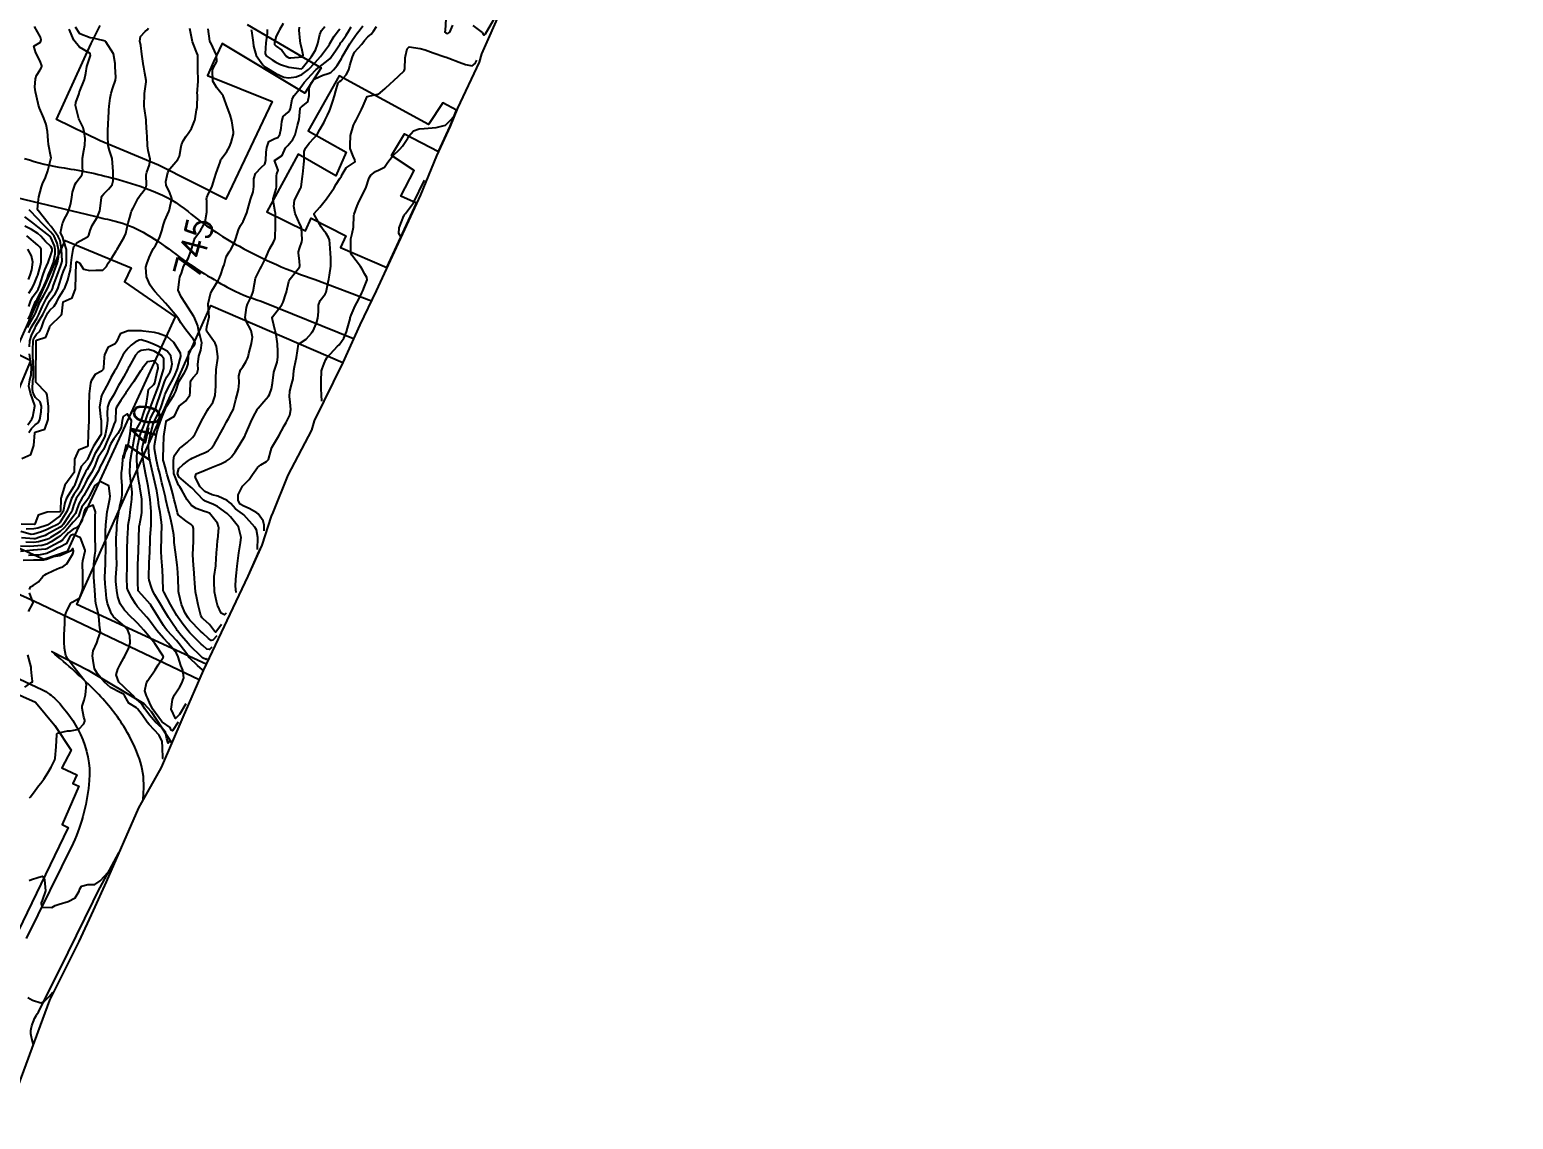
# Model space of a CAD drawing. Header units: metres. Extents: x 318500 to 325275, y 7408834 to 7428799.
# Drawn here: x 323415 to 323641.7, y 7418610 to 7418776.5 of the extents above; entities that cross this region are included whole.
import ezdxf
from ezdxf.enums import TextEntityAlignment as Align

# ---------------------------------------------------------------- set-up
doc = ezdxf.new("R2010")
doc.units = ezdxf.units.M
doc.header["$MEASUREMENT"] = 0
for name, color, linetype in [('Area', 45, 'Continuous'), ('Cotas', 45, 'Continuous'), ('Curvas de Nivel 1m', 11, 'Continuous'), ('Curvas de Nivel 5m', 15, 'Continuous'), ('Edificações', 30, 'Continuous'), ('Vias Primárias', 230, 'Continuous'), ('Vias Secundárias', 230, 'Continuous')]:
    doc.layers.add(name, color=color, linetype=linetype)
doc.styles.add('Style-STANDARD', font='STANDARD.shx')

msp = doc.modelspace()

# ---------------------------------------------------------------- linework, layer by layer
at = {"layer": 'Area'}
msp.add_lwpolyline([(323490.26, 7418786.89), (323484.05, 7418772.82), (323483.71, 7418771.54), (323480.39, 7418764.54), (323479.25, 7418761.77), (323477.19, 7418757.23), (323474.72, 7418751.3), (323467.95, 7418736.6), (323465.47, 7418731.4), (323462.86, 7418725.66), (323458.49, 7418716.75), (323458.1, 7418715.33), (323454.47, 7418708.45), (323452.19, 7418702.76), (323451.94, 7418702.2), (323450.53, 7418697.78), (323450.07, 7418696.86), (323448.38, 7418693.03), (323441.55, 7418678.62), (323438.43, 7418671.47), (323435.15, 7418663.77), (323433.06, 7418660.05), (323431.67, 7418657.62), (323426.71, 7418646.31), (323424.76, 7418641.95), (323422.53, 7418637.2), (323418.08, 7418628.23), (323416.64, 7418624.36), (323413.17, 7418614.93)], dxfattribs=at)
at = {"layer": 'Curvas de Nivel 1m', "flags": 128}
for points, elevation in [([(323413.84, 7418711.01), (323415.24, 7418711.6), (323415.68, 7418712.98), (323415.81, 7418714.9), (323415.84, 7418714.98), (323415.86, 7418715.01), (323415.89, 7418715.03), (323417.37, 7418715.5), (323417.86, 7418716.96), (323417.86, 7418717.02), (323417.9, 7418718.96), (323417.71, 7418720.7), (323417.61, 7418720.97), (323416, 7418722.67), (323415.98, 7418722.99), (323415.98, 7418723.01), (323416.01, 7418724.99), (323416.01, 7418725.01), (323416.02, 7418726.99), (323416.02, 7418727.02), (323416.04, 7418728.99), (323416.05, 7418729.03), (323416.08, 7418729.06), (323417.53, 7418729.53), (323418.05, 7418730.96), (323418.11, 7418731.22), (323419.9, 7418732.93), (323419.96, 7418733.1), (323420.14, 7418734.93), (323421.55, 7418735.53), (323422.06, 7418736.91), (323422.06, 7418737.04), (323422.12, 7418738.91), (323422.12, 7418739), (323422.16, 7418740.91), (323422.17, 7418740.98), (323422.24, 7418741.08), (323422.66, 7418740.9), (323423.27, 7418739.94), (323424.22, 7418739.73), (323425.15, 7418739.79), (323426.22, 7418739.77), (323426.76, 7418740.32), (323427.03, 7418740.84), (323427.53, 7418741.56), (323428.27, 7418742.72), (323428.3, 7418742.79), (323428.33, 7418742.83), (323428.4, 7418742.96), (323429.5, 7418744.81), (323429.74, 7418745.37), (323430.06, 7418746.8), (323430.1, 7418747.03), (323430.34, 7418747.83), (323430.56, 7418748.59), (323430.62, 7418748.8), (323430.83, 7418749.27), (323431.61, 7418750.78), (323431.91, 7418751.24), (323432.39, 7418751.81), (323432.79, 7418752.37), (323432.88, 7418752.77), (323432.84, 7418754.34), (323432.92, 7418754.77), (323433.35, 7418755.85), (323433.44, 7418756.76), (323433.15, 7418758.08), (323433.05, 7418758.76), (323433, 7418760.26), (323432.96, 7418760.77), (323432.86, 7418762.43), (323432.83, 7418762.77), (323432.56, 7418764.49), (323432.51, 7418764.77), (323432.51, 7418764.82), (323432.59, 7418766.77), (323432.83, 7418768.54), (323432.83, 7418768.77), (323432.63, 7418769.89), (323432.46, 7418770.77), (323432.42, 7418770.99), (323432.18, 7418772.78), (323432.02, 7418774.12), (323431.88, 7418774.78), (323431.98, 7418775.5), (323432.71, 7418776.26), (323432.99, 7418776.49), (323433.18, 7418776.77)], 743), ([(323414.92, 7418714.99), (323415.31, 7418715.57), (323415.91, 7418716.15), (323416.38, 7418716.51), (323416.6, 7418716.98), (323416.79, 7418718.12), (323416.87, 7418718.98), (323416.65, 7418719.68), (323415.96, 7418720.3), (323415.58, 7418720.99), (323415.48, 7418721.49), (323415.55, 7418722.99), (323415.61, 7418723.39), (323415.65, 7418724.99), (323415.6, 7418725.42), (323415.51, 7418727), (323415.51, 7418727.54), (323415.57, 7418729), (323415.68, 7418729.4), (323416.1, 7418730.02), (323416.62, 7418730.46), (323416.85, 7418730.98), (323417.2, 7418732.06), (323417.68, 7418732.97), (323417.84, 7418733.26), (323418.14, 7418733.69), (323418.81, 7418734.29), (323419.18, 7418734.94), (323419.52, 7418735.59), (323420.19, 7418736.7), (323420.28, 7418736.84), (323420.34, 7418736.93), (323420.86, 7418738.27), (323421.05, 7418738.92), (323421.29, 7418739.85), (323421.4, 7418740.92), (323421.48, 7418741.69), (323421.69, 7418742.92), (323421.78, 7418743.41), (323422.28, 7418743.99), (323423.86, 7418744.89), (323424.07, 7418745.11), (323424.3, 7418745.84), (323424.58, 7418746.61), (323424.72, 7418746.87), (323425.36, 7418747.84), (323425.77, 7418748.86), (323425.94, 7418750.43), (323426, 7418750.86), (323426.12, 7418751.11), (323426.38, 7418751.42), (323427.08, 7418752.15), (323427.62, 7418752.84), (323427.81, 7418753.43), (323427.79, 7418754.84), (323427.75, 7418755.52), (323427.63, 7418756.84), (323427.25, 7418758.06), (323427.03, 7418758.84), (323426.98, 7418760.37), (323426.98, 7418760.85), (323427.03, 7418762.34), (323427.06, 7418762.84), (323427.15, 7418764.24), (323427.21, 7418764.84), (323427.35, 7418766.07), (323427.5, 7418766.84), (323427.77, 7418767.66), (323428.17, 7418768.83), (323428.2, 7418769.25), (323428.09, 7418770.84), (323428.11, 7418771.37), (323427.86, 7418772.84), (323426.69, 7418774.64), (323426.57, 7418774.74), (323426.24, 7418774.86), (323424.7, 7418775.23), (323424.29, 7418775.29), (323422.7, 7418775.9), (323422.07, 7418776.92)], 742), ([(323415, 7418728.07), (323415.07, 7418729), (323415.3, 7418729.79), (323415.86, 7418730.99), (323415.95, 7418731.15), (323416.11, 7418731.42), (323417.04, 7418732.98), (323417.41, 7418733.71), (323418.01, 7418734.96), (323418.06, 7418735.06), (323418.16, 7418735.2), (323418.95, 7418736.18), (323419.33, 7418736.94), (323419.84, 7418738.57), (323419.95, 7418738.93), (323420.22, 7418739.61), (323420.6, 7418740.56), (323420.65, 7418740.93), (323420.69, 7418742.5), (323420.66, 7418742.93), (323420.28, 7418744.22), (323420.13, 7418744.77), (323420.06, 7418744.93), (323419.77, 7418745.46), (323420.06, 7418746.93), (323420.14, 7418747.12), (323420.33, 7418747.53), (323420.81, 7418748.46), (323421.02, 7418748.92), (323421.33, 7418749.95), (323421.49, 7418750.92), (323421.61, 7418751.69), (323421.98, 7418752.91), (323422.14, 7418753.18), (323422.41, 7418753.51), (323423.01, 7418754.31), (323423.19, 7418754.9), (323423.12, 7418755.58), (323423.1, 7418756.9), (323423.3, 7418758.06), (323423.49, 7418758.89), (323423.51, 7418759.88), (323423.39, 7418760.9), (323423.21, 7418761.6), (323422.53, 7418762.91), (323422.06, 7418764.92), (323422.11, 7418765.37), (323422.59, 7418766.75), (323422.63, 7418766.87), (323422.64, 7418766.91), (323422.68, 7418767), (323423.44, 7418768.9), (323423.6, 7418769.87), (323423.76, 7418770.89), (323424.36, 7418772.58), (323424.28, 7418772.89), (323423.26, 7418773.49), (323422.68, 7418773.85), (323421.81, 7418774.92), (323421.06, 7418776.58)], 741), ([(323443.61, 7418683.91), (323443.02, 7418683.24), (323442.76, 7418683.17), (323442.37, 7418683.52), (323441.5, 7418684.31), (323441.15, 7418684.64), (323439.52, 7418686.31), (323439.35, 7418686.5), (323439.24, 7418686.66), (323438.82, 7418687.38), (323438.26, 7418688.68), (323437.82, 7418690.44), (323437.8, 7418690.69), (323437.8, 7418690.9), (323437.75, 7418692.69), (323437.62, 7418694.29), (323437.58, 7418694.69), (323437.57, 7418694.75), (323437.32, 7418696.7), (323437.14, 7418698.17), (323437.12, 7418698.7), (323437.07, 7418699.32), (323436.81, 7418700.7), (323436.55, 7418701.88), (323436.34, 7418702.71), (323436.22, 7418703.19), (323435.86, 7418704.72), (323435.77, 7418705.09), (323435.38, 7418706.73), (323435.25, 7418707.27), (323434.91, 7418708.73), (323434.69, 7418709.6), (323434.42, 7418710.74), (323434.11, 7418712.5), (323434.09, 7418712.75), (323434.12, 7418712.99), (323434.41, 7418714.74), (323434.56, 7418715.4), (323435.03, 7418716.73), (323435.3, 7418717.36), (323435.84, 7418718.72), (323435.95, 7418718.97), (323437.07, 7418720.7), (323437.38, 7418721.3), (323437.84, 7418722.69), (323437.88, 7418722.81), (323438.01, 7418723.05), (323438.64, 7418724.06), (323438.98, 7418724.68), (323439.23, 7418725.49), (323439.28, 7418726.68), (323439.37, 7418727.36), (323440.07, 7418728.16), (323440.29, 7418728.45), (323440.31, 7418728.67), (323440.09, 7418729.17), (323438.9, 7418730.68), (323438.12, 7418731.72), (323437.76, 7418732.33), (323437.54, 7418732.7), (323436.15, 7418734.33), (323435.77, 7418734.73), (323434.19, 7418736.47), (323433.96, 7418736.75), (323433.46, 7418737.5), (323432.9, 7418738.76), (323432.78, 7418740.21), (323432.92, 7418740.76), (323433.32, 7418741.69), (323433.78, 7418742.75), (323433.95, 7418743.07), (323434.28, 7418743.57), (323434.89, 7418744.74), (323435.24, 7418745.8), (323435.5, 7418746.73), (323435.71, 7418747.35), (323436.29, 7418748.72), (323436.35, 7418748.84), (323436.77, 7418750.71), (323436.39, 7418751.72), (323435.91, 7418752.73), (323435.83, 7418753.3), (323436.15, 7418754.72), (323436.44, 7418755.25), (323437.68, 7418756.7), (323437.94, 7418757.21), (323438.2, 7418758.69), (323438.24, 7418758.94), (323438.49, 7418759.53), (323438.94, 7418760.25), (323439.27, 7418760.68), (323439.77, 7418761.42), (323440.26, 7418762.67), (323440.31, 7418762.9), (323440.55, 7418764.26), (323440.61, 7418764.62), (323440.61, 7418764.67), (323440.67, 7418766.58), (323440.66, 7418766.67), (323440.65, 7418766.73), (323440.78, 7418768.67), (323440.73, 7418770.58), (323440.72, 7418770.67), (323440.72, 7418772.62), (323440.72, 7418772.67), (323440.7, 7418772.7), (323440.67, 7418772.75), (323439.94, 7418774.68), (323439.72, 7418775.67), (323439.51, 7418776.69)], 744), ([(323445.05, 7418687.38), (323444.79, 7418687.11), (323444.29, 7418687.36), (323443.74, 7418688.61), (323443.56, 7418689.18), (323443.28, 7418690.61), (323443.2, 7418692.22), (323443.2, 7418692.62), (323443.23, 7418692.99), (323443.47, 7418694.61), (323443.49, 7418694.75), (323443.6, 7418696.61), (323443.67, 7418697.59), (323443.75, 7418698.54), (323443.76, 7418698.61), (323443.93, 7418700.39), (323443.91, 7418700.61), (323443.72, 7418701.1), (323442.5, 7418702.63), (323441.97, 7418702.86), (323441.74, 7418702.92), (323440.45, 7418703.36), (323439.75, 7418703.83), (323439.08, 7418704.68), (323438.29, 7418706.18), (323437.97, 7418706.69), (323437.79, 7418706.94), (323437.07, 7418708.7), (323437, 7418709.87), (323437.03, 7418710.7), (323437.14, 7418711.42), (323437.87, 7418712.48), (323437.97, 7418712.58), (323438.12, 7418712.69), (323439.09, 7418713.47), (323439.89, 7418714.22), (323440.11, 7418714.45), (323440.26, 7418714.66), (323440.63, 7418715.38), (323441.26, 7418716.65), (323441.49, 7418717.09), (323441.94, 7418717.94), (323442.19, 7418718.39), (323442.37, 7418718.63), (323443.01, 7418719.58), (323443.36, 7418720.62), (323443.48, 7418722.1), (323443.49, 7418722.62), (323443.48, 7418723.14), (323443.52, 7418724.62), (323443.77, 7418726.33), (323443.78, 7418726.61), (323443.56, 7418728.1), (323443.37, 7418728.62), (323442.11, 7418730.39), (323442.04, 7418730.64), (323442.11, 7418731.13), (323442.47, 7418732.63), (323442.3, 7418734.5), (323442.29, 7418734.64), (323442.66, 7418736.16), (323442.87, 7418736.63), (323443.81, 7418738.22), (323444.02, 7418738.61), (323444.08, 7418738.74), (323444.22, 7418739.12), (323444.62, 7418740.22), (323444.73, 7418740.61), (323445.05, 7418741.81), (323445.51, 7418742.6), (323445.84, 7418743.03), (323446.28, 7418743.9), (323446.52, 7418744.59), (323446.95, 7418745.94), (323447.27, 7418746.58), (323447.67, 7418747.23), (323448.23, 7418748.56), (323448.36, 7418749.08), (323448.76, 7418750.55), (323449.18, 7418751.75), (323449.27, 7418752.55), (323449.26, 7418753.71), (323449.52, 7418754.54), (323450.44, 7418755.5), (323450.98, 7418755.99), (323451.13, 7418756.52), (323451.19, 7418757.8), (323451.25, 7418758.52), (323451.56, 7418759.45), (323452.5, 7418759.88), (323452.94, 7418760.07), (323453.26, 7418760.5), (323453.47, 7418761.45), (323453.56, 7418762.49), (323453.78, 7418763.25), (323454.55, 7418763.91), (323454.8, 7418764.23), (323454.87, 7418764.48), (323455.16, 7418765.89), (323455.46, 7418766.47), (323455.96, 7418767.1), (323456.6, 7418767.95), (323456.99, 7418768.45), (323458.64, 7418770.28), (323458.81, 7418770.43), (323460.66, 7418771.87), (323460.93, 7418772.14), (323461.12, 7418772.4), (323461.76, 7418773.31), (323462.45, 7418774.38), (323462.54, 7418774.53), (323462.7, 7418774.73), (323463.39, 7418775.69), (323463.79, 7418776.36), (323464.14, 7418776.94)], 746), ([(323446.56, 7418690.54), (323446.49, 7418691.47), (323446.54, 7418692.57), (323446.64, 7418693.55), (323446.74, 7418694.57), (323446.84, 7418695.37), (323447.01, 7418696.57), (323447.23, 7418698.12), (323447.29, 7418698.57), (323447.33, 7418698.92), (323446.96, 7418700.57), (323445.73, 7418702.1), (323445.2, 7418702.6), (323443.75, 7418703.66), (323443.12, 7418703.98), (323441.76, 7418704.55), (323441.7, 7418704.58), (323441.62, 7418704.64), (323439.79, 7418706.53), (323439.63, 7418706.67), (323437.81, 7418708.22), (323437.63, 7418708.69), (323437.83, 7418709.45), (323438.46, 7418710.05), (323439.31, 7418710.68), (323439.6, 7418710.92), (323439.85, 7418711.07), (323440.97, 7418711.54), (323441.86, 7418711.9), (323442.34, 7418712.15), (323442.87, 7418712.63), (323443.27, 7418713.22), (323443.9, 7418714.33), (323444, 7418714.51), (323444.06, 7418714.61), (323444.71, 7418715.8), (323445.13, 7418716.6), (323445.41, 7418717.11), (323445.94, 7418718.09), (323446.11, 7418718.42), (323446.17, 7418718.59), (323446.55, 7418720.01), (323446.7, 7418720.58), (323446.95, 7418721.54), (323447.03, 7418722.57), (323446.97, 7418723.62), (323447.26, 7418724.57), (323447.58, 7418725.02), (323448.05, 7418725.76), (323448.31, 7418726.3), (323448.4, 7418726.55), (323448.54, 7418727.03), (323448.94, 7418728.55), (323449.08, 7418729.56), (323448.87, 7418730.55), (323448.13, 7418731.98), (323447.97, 7418732.56), (323448.16, 7418734.09), (323448.32, 7418734.56), (323448.93, 7418735.8), (323449.2, 7418736.54), (323449.36, 7418737.69), (323449.55, 7418738.54), (323450.23, 7418739.99), (323450.43, 7418740.33), (323450.54, 7418740.53), (323451.11, 7418741.67), (323451.47, 7418742.52), (323451.73, 7418743.07), (323452.29, 7418744.03), (323452.51, 7418744.51), (323452.53, 7418744.75), (323452.61, 7418746.51), (323452.61, 7418748.24), (323452.58, 7418748.51), (323452.55, 7418748.7), (323452.36, 7418749.86), (323452.23, 7418750.51), (323452.22, 7418750.66), (323452.38, 7418751.17), (323452.69, 7418752.21), (323452.74, 7418752.5), (323452.73, 7418754.2), (323452.8, 7418754.5), (323452.98, 7418755.05), (323452.45, 7418756.51), (323453.63, 7418757.32), (323454.13, 7418758.49), (323454.31, 7418758.66), (323454.48, 7418758.81), (323455.22, 7418759.75), (323455.62, 7418760.46), (323455.97, 7418761.9), (323456.11, 7418762.46), (323456.19, 7418762.8), (323456.38, 7418764.46), (323456.42, 7418764.6), (323456.56, 7418764.74), (323457.53, 7418765.5), (323457.72, 7418766.44), (323457.74, 7418767.58), (323458.07, 7418768.44), (323458.62, 7418769.01), (323459.81, 7418769.59), (323460.63, 7418769.82), (323461.03, 7418770), (323461.46, 7418770.39), (323462.01, 7418771.03), (323462.67, 7418772.12), (323462.75, 7418772.3), (323462.79, 7418772.38), (323462.91, 7418772.62), (323463.97, 7418774.36), (323464.25, 7418774.8), (323464.71, 7418775.46), (323465.09, 7418775.97), (323465.38, 7418776.34), (323465.93, 7418777.13)], 747), ([(323449.85, 7418697.08), (323449.89, 7418698.94), (323449.7, 7418700.09), (323449.44, 7418700.53), (323447.74, 7418702.4), (323447.53, 7418702.56), (323446.49, 7418703.32), (323445.76, 7418704.13), (323445.23, 7418704.6), (323443.77, 7418705.23), (323442.93, 7418705.47), (323441.78, 7418705.98), (323441.09, 7418706.65), (323440.32, 7418708.16), (323440.45, 7418708.66), (323441.83, 7418709.23), (323442.84, 7418709.64), (323443.83, 7418710.02), (323444.25, 7418710.19), (323445.08, 7418710.6), (323445.53, 7418710.91), (323445.85, 7418711.26), (323446.42, 7418712.02), (323446.81, 7418712.58), (323447.22, 7418713.23), (323447.9, 7418714.4), (323447.95, 7418714.51), (323447.98, 7418714.56), (323448.02, 7418714.68), (323448.81, 7418716.55), (323449.16, 7418717.32), (323449.86, 7418718.53), (323449.89, 7418718.59), (323449.95, 7418718.67), (323450.79, 7418719.7), (323451.52, 7418720.51), (323451.7, 7418720.79), (323451.99, 7418721.64), (323452.15, 7418722.51), (323452.36, 7418724.17), (323452.45, 7418724.5), (323452.83, 7418725.72), (323452.93, 7418726.5), (323452.95, 7418727.37), (323452.9, 7418728.5), (323452.67, 7418729.93), (323452.54, 7418730.5), (323452.14, 7418732.22), (323452.07, 7418732.51), (323452.09, 7418732.57), (323452.14, 7418732.63), (323453.58, 7418734.49), (323453.78, 7418734.87), (323454.18, 7418736.14), (323454.26, 7418736.4), (323454.28, 7418736.48), (323454.62, 7418738.06), (323454.83, 7418738.47), (323456.24, 7418740.25), (323456.3, 7418740.45), (323456.25, 7418741.17), (323456.11, 7418742.45), (323456.13, 7418742.6), (323456.28, 7418743.07), (323456.63, 7418744.11), (323456.66, 7418744.45), (323456.56, 7418746.2), (323456.5, 7418746.45), (323456.33, 7418746.82), (323455.61, 7418748.46), (323455.39, 7418749.49), (323455.51, 7418750.46), (323456.4, 7418752.26), (323456.47, 7418752.38), (323456.5, 7418752.45), (323456.72, 7418754.15), (323456.76, 7418754.45), (323456.94, 7418755.96), (323456.96, 7418756.44), (323456.99, 7418757.92), (323457.15, 7418758.44), (323457.73, 7418759.2), (323458.5, 7418760.02), (323458.71, 7418760.22), (323458.88, 7418760.42), (323459.38, 7418761.28), (323460, 7418762.41), (323460.19, 7418762.75), (323460.55, 7418763.46), (323460.84, 7418764.11), (323460.96, 7418764.4), (323461.37, 7418765.6), (323461.62, 7418766.39), (323461.8, 7418767.18), (323462.16, 7418768.38), (323462.39, 7418768.61), (323462.62, 7418768.77), (323463.39, 7418769.6), (323463.77, 7418770.36), (323463.97, 7418771.04), (323464.33, 7418772.36), (323464.68, 7418773.06), (323465.76, 7418774.33), (323466.18, 7418774.85), (323466.71, 7418775.45), (323467.18, 7418775.85), (323467.56, 7418776.31), (323468.01, 7418777.03)], 748), ([(323451.33, 7418776.53), (323451.3, 7418775.94), (323451.1, 7418774.53), (323451, 7418772.86), (323451.16, 7418772.53), (323452.07, 7418771.93), (323452.66, 7418771.58), (323453.37, 7418771.22), (323454.64, 7418770.81), (323456.54, 7418770.56), (323456.64, 7418770.62), (323458.09, 7418772.44), (323458.68, 7418773.41), (323459.04, 7418774.42), (323459.34, 7418775.79), (323459.63, 7418776.42), (323460.12, 7418777.02)], 744), ([(323453.77, 7418777.46), (323453.21, 7418776.5), (323453.03, 7418776.19), (323452.71, 7418775.53), (323452.47, 7418774.74), (323452.44, 7418774.51), (323452.45, 7418774.28), (323452.68, 7418774), (323453.56, 7418773.38), (323454.24, 7418772.49), (323454.48, 7418772.3), (323454.67, 7418772.24), (323454.93, 7418772.22), (323456.67, 7418772.37), (323456.78, 7418772.46), (323456.84, 7418772.63), (323456.68, 7418773.41), (323456.39, 7418774.46), (323456.34, 7418774.81), (323456.21, 7418776.47), (323456.28, 7418776.92)], 743), ([(323478.59, 7418778.16), (323478.49, 7418776.4), (323478.48, 7418776.16), (323478.6, 7418776.04), (323478.72, 7418775.98), (323478.93, 7418775.95), (323479.21, 7418776.16), (323479.69, 7418777.2)], 748), ([(323482.74, 7418777.15), (323484.16, 7418776.09), (323484.38, 7418775.75), (323484.53, 7418775.72), (323484.66, 7418775.91), (323485.95, 7418778.07)], 748), ([(323450.86, 7418699.97), (323450.87, 7418700.82), (323450.69, 7418701.49), (323449.94, 7418702.53), (323449.74, 7418702.71), (323448.58, 7418703.38), (323447.75, 7418703.7), (323447.22, 7418704.03), (323446.9, 7418704.57), (323446.9, 7418705.45), (323447.44, 7418706.57), (323447.57, 7418706.79), (323447.8, 7418707.02), (323448.56, 7418707.8), (323449.06, 7418708.54), (323449.83, 7418709.61), (323450.33, 7418710.03), (323451.21, 7418710.52), (323451.5, 7418710.86), (323451.86, 7418712.18), (323451.96, 7418712.51), (323452.03, 7418712.67), (323453.08, 7418714.49), (323453.91, 7418715.97), (323454.2, 7418716.48), (323454.77, 7418717.63), (323454.94, 7418718.47), (323454.82, 7418719.61), (323454.74, 7418720.47), (323454.79, 7418721.27), (323455.1, 7418722.46), (323455.29, 7418723.18), (323455.41, 7418724.46), (323455.49, 7418725.01), (323455.82, 7418726.45), (323456.08, 7418728.45), (323457.28, 7418729.25), (323458.11, 7418730.15), (323458.21, 7418730.33), (323458.27, 7418730.43), (323458.87, 7418731.68), (323459.06, 7418732.42), (323459.15, 7418733.42), (323459.15, 7418734.42), (323459.43, 7418735.15), (323460.19, 7418736.13), (323460.29, 7418736.3), (323460.33, 7418736.4), (323460.65, 7418737.95), (323460.73, 7418738.39), (323460.84, 7418739.01), (323461.06, 7418740.39), (323461.05, 7418741.6), (323460.97, 7418742.39), (323460.87, 7418743.81), (323460.82, 7418744.39), (323460.69, 7418744.78), (323460.31, 7418745.38), (323459.87, 7418745.96), (323459.58, 7418746.41), (323458.51, 7418748.27), (323458.51, 7418748.43), (323459.38, 7418749.4), (323460.16, 7418750.4), (323460.38, 7418750.69), (323461.53, 7418752.38), (323461.85, 7418752.93), (323462.42, 7418753.79), (323462.65, 7418754.14), (323462.75, 7418754.37), (323463.41, 7418755.4), (323464.46, 7418756.15), (323464.59, 7418756.22), (323464.75, 7418756.35), (323464.73, 7418756.61), (323464.47, 7418757.19), (323464.02, 7418758.35), (323463.98, 7418758.87), (323464.07, 7418760.36), (323464.53, 7418761.95), (323464.72, 7418762.35), (323464.89, 7418762.7), (323465.71, 7418764.33), (323465.99, 7418764.91), (323466.59, 7418766.32), (323468.23, 7418766.67), (323468.6, 7418766.86), (323469.36, 7418767.54), (323470.18, 7418768.28), (323470.62, 7418768.7), (323472.24, 7418770.25), (323472.36, 7418770.53), (323472.41, 7418772.24), (323472.45, 7418772.47), (323472.69, 7418773.58), (323473.03, 7418773.9), (323474.69, 7418773.67), (323475.44, 7418773.45), (323476.68, 7418772.99), (323478.46, 7418772.37), (323478.67, 7418772.31), (323479.08, 7418772.16), (323480.66, 7418771.58), (323481.59, 7418771.19), (323482.65, 7418771), (323483.08, 7418771.37), (323483.36, 7418771.85)], 749), ([(323471.66, 7418744.96), (323471.45, 7418745.39), (323471.5, 7418746.25), (323472.19, 7418748.09), (323472.27, 7418748.24), (323472.3, 7418748.29), (323472.35, 7418748.34), (323472.45, 7418748.44), (323473.66, 7418750.08), (323475.36, 7418753.54)], 751), ([(323414.71, 7418731), (323415.2, 7418731.92), (323415.83, 7418732.99), (323415.93, 7418733.19), (323416.14, 7418733.73), (323416.51, 7418734.63), (323416.67, 7418734.98), (323417.2, 7418735.94), (323417.75, 7418736.97), (323418.2, 7418737.96), (323418.6, 7418738.95), (323418.81, 7418739.55), (323419.3, 7418740.94), (323419.45, 7418741.74), (323419.45, 7418742.94), (323419.25, 7418743.91), (323418.79, 7418744.95), (323418.3, 7418745.6), (323416.91, 7418746.98), (323416.33, 7418747.56), (323414.97, 7418749)], 739), ([(323414.91, 7418734.24), (323415.17, 7418735), (323415.5, 7418735.67), (323416.18, 7418736.62), (323416.33, 7418736.84), (323416.41, 7418736.99), (323416.55, 7418737.34), (323417.06, 7418738.98), (323417.37, 7418739.83), (323417.86, 7418740.97), (323417.97, 7418741.24), (323418.25, 7418741.95), (323418.47, 7418742.75), (323418.48, 7418742.96), (323418.44, 7418743.13), (323418.27, 7418743.41), (323417.46, 7418744.15), (323416.74, 7418744.98), (323416.3, 7418745.38), (323415.32, 7418745.98), (323414.31, 7418746.52)], 737), ([(323414.81, 7418732.31), (323415.15, 7418733), (323415.43, 7418733.7), (323415.96, 7418734.99), (323416.03, 7418735.13), (323416.17, 7418735.35), (323416.77, 7418736.39), (323417.07, 7418736.98), (323417.7, 7418738.47), (323417.88, 7418738.97), (323417.97, 7418739.21), (323418.22, 7418739.77), (323418.66, 7418740.95), (323418.95, 7418742.26), (323418.96, 7418742.95), (323418.84, 7418743.51), (323418.29, 7418744.78), (323418.22, 7418744.89), (323418.13, 7418744.96), (323416.31, 7418746.41), (323415.53, 7418747), (323414.33, 7418747.9)], 738), ([(323414.93, 7418736.25), (323415.37, 7418737), (323415.66, 7418737.53), (323416.21, 7418738.79), (323416.28, 7418738.99), (323416.71, 7418740.51), (323416.79, 7418740.98), (323416.81, 7418742.44), (323416.78, 7418742.98), (323416.58, 7418743.29), (323416.28, 7418743.58), (323414.62, 7418745.01)], 736), ([(323442.89, 7418682.17), (323442.53, 7418681.82), (323442.08, 7418681.88), (323441.47, 7418682.44), (323441.25, 7418682.64), (323439.5, 7418684.39), (323439.25, 7418684.66), (323438.48, 7418685.64), (323437.74, 7418686.69), (323437.53, 7418687.03), (323436.56, 7418688.7), (323435.58, 7418690.54), (323435.49, 7418690.72), (323435.46, 7418690.85), (323435.4, 7418692.72), (323435.39, 7418692.94), (323435.26, 7418694.72), (323435.23, 7418695.13), (323435.14, 7418696.73), (323435.13, 7418697.26), (323435.17, 7418698.73), (323435.19, 7418699.22), (323435.22, 7418700.72), (323435.19, 7418701.25), (323434.96, 7418702.73), (323434.78, 7418703.77), (323434.65, 7418704.74), (323434.46, 7418706.06), (323434.32, 7418706.74), (323433.87, 7418708.69), (323433.86, 7418708.75), (323433.85, 7418708.78), (323433.82, 7418708.9), (323433.38, 7418710.75), (323433.29, 7418711.31), (323433.2, 7418712.76), (323433.27, 7418713.37), (323433.51, 7418714.75), (323433.59, 7418715.06), (323433.91, 7418716.23), (323434.11, 7418716.75), (323434.73, 7418717.95), (323435.06, 7418718.73), (323435.58, 7418720.34), (323435.71, 7418720.72), (323435.78, 7418720.92), (323435.98, 7418721.37), (323436.47, 7418722.24), (323436.72, 7418722.71), (323437.15, 7418723.56), (323437.6, 7418724.7), (323438.05, 7418726.25), (323438.14, 7418726.59), (323438.15, 7418726.69), (323438.06, 7418727.07), (323437.07, 7418728.71), (323436.09, 7418729.57), (323434.72, 7418730.12), (323434.1, 7418730.25), (323432.39, 7418730.48), (323432.11, 7418730.51), (323430.39, 7418730.52), (323430.11, 7418730.49), (323428.89, 7418730.03), (323428.29, 7418728.83), (323428.23, 7418728.68), (323428.08, 7418728.54), (323426.96, 7418727.95), (323426.48, 7418726.85), (323426.43, 7418726.46), (323426.31, 7418724.85), (323426.25, 7418724.62), (323426.02, 7418724.34), (323425.04, 7418723.83), (323424.44, 7418722.87), (323424.34, 7418722.53), (323424.14, 7418720.88), (323424.1, 7418719.03), (323424.1, 7418718.88), (323424.09, 7418718.73), (323424.06, 7418716.88), (323424.06, 7418716.74), (323423.97, 7418714.88), (323423.95, 7418712.96), (323423.92, 7418712.88), (323423.9, 7418712.85), (323423.87, 7418712.81), (323422.49, 7418712.27), (323421.89, 7418710.9), (323421.88, 7418710.86), (323421.85, 7418708.9), (323421.84, 7418708.87), (323421.81, 7418708.81), (323420.43, 7418706.92), (323419.85, 7418705.02), (323419.81, 7418704.93), (323419.8, 7418704.89), (323419.75, 7418702.93), (323419.73, 7418702.9), (323419.65, 7418702.85), (323417.73, 7418702.82), (323416.36, 7418702.33), (323415.82, 7418700.98), (323415.75, 7418700.93), (323415.71, 7418700.92), (323413.77, 7418700.95)], 743), ([(323442.16, 7418680.43), (323441.99, 7418680.29), (323441.44, 7418680.57), (323441.36, 7418680.64), (323439.47, 7418682.47), (323439.29, 7418682.66), (323438.19, 7418683.98), (323437.6, 7418684.69), (323437.56, 7418684.74), (323437.5, 7418684.81), (323436.74, 7418685.93), (323436.24, 7418686.71), (323435.54, 7418687.86), (323435.01, 7418688.73), (323434.15, 7418690.16), (323433.86, 7418690.74), (323433.59, 7418691.45), (323433.28, 7418692.43), (323433.24, 7418692.75), (323433.24, 7418693.11), (323433.3, 7418694.74), (323433.31, 7418695.07), (323433.38, 7418696.74), (323433.43, 7418698.5), (323433.44, 7418698.74), (323433.45, 7418698.97), (323433.61, 7418700.74), (323433.61, 7418700.84), (323433.6, 7418702.75), (323433.59, 7418702.9), (323433.45, 7418704.75), (323433.41, 7418705.11), (323433.15, 7418706.76), (323433, 7418707.56), (323432.74, 7418708.76), (323432.48, 7418710.12), (323432.38, 7418710.76), (323432.22, 7418712.41), (323432.26, 7418712.77), (323432.59, 7418714.06), (323432.79, 7418714.76), (323433.04, 7418715.62), (323433.38, 7418716.76), (323433.52, 7418717.16), (323433.94, 7418718.02), (323434.19, 7418718.5), (323434.29, 7418718.74), (323434.46, 7418719.25), (323434.97, 7418720.73), (323435.24, 7418721.48), (323435.66, 7418722.73), (323435.75, 7418722.98), (323436.01, 7418723.47), (323436.48, 7418724.26), (323436.67, 7418724.71), (323436.81, 7418725.48), (323436.61, 7418726.71), (323436.06, 7418727.4), (323434.63, 7418728.19), (323434.08, 7418728.42), (323433.2, 7418728.76), (323432.09, 7418729.11), (323431.76, 7418729.1), (323431.14, 7418728.78), (323430.53, 7418728.33), (323430.07, 7418727.87), (323429.59, 7418727.27), (323429.3, 7418726.81), (323428.56, 7418725.35), (323428.29, 7418724.83), (323428.19, 7418724.66), (323428.02, 7418724.37), (323427.46, 7418723.39), (323427.18, 7418722.84), (323426.79, 7418722.04), (323426.14, 7418720.85), (323426.09, 7418720.73), (323425.97, 7418720.43), (323425.7, 7418718.85), (323425.92, 7418716.98), (323425.95, 7418716.85), (323425.95, 7418716.82), (323425.99, 7418714.85), (323425.97, 7418714.76), (323425.89, 7418714.62), (323424.8, 7418712.87), (323424.47, 7418712.26), (323423.88, 7418710.88), (323423.87, 7418710.85), (323423.84, 7418710.81), (323422.93, 7418709.78), (323422.62, 7418708.89), (323422.42, 7418708.28), (323421.89, 7418706.9), (323421.86, 7418706.83), (323421.79, 7418706.73), (323420.65, 7418704.92), (323420.43, 7418704.24), (323420.16, 7418702.92), (323419.72, 7418702.22), (323417.96, 7418700.96), (323417.8, 7418700.87), (323417.71, 7418700.83), (323416.31, 7418700.36), (323415.7, 7418700.23), (323414.5, 7418700.2)], 742), ([(323441.44, 7418678.69), (323441.42, 7418678.7), (323440.7, 7418679.38), (323439.44, 7418680.54), (323439.38, 7418680.6), (323439.35, 7418680.66), (323439.18, 7418680.93), (323437.9, 7418682.68), (323437.48, 7418683.18), (323436.04, 7418684.71), (323435.8, 7418685.01), (323435.51, 7418685.47), (323434.72, 7418686.73), (323433.55, 7418688.59), (323433.44, 7418688.74), (323432.17, 7418690.16), (323431.63, 7418690.77), (323431.62, 7418690.81), (323431.59, 7418692.04), (323431.58, 7418692.75), (323431.58, 7418692.77), (323431.58, 7418692.79), (323431.58, 7418694.77), (323431.58, 7418694.82), (323431.66, 7418696.77), (323431.73, 7418698.77), (323431.79, 7418700.68), (323431.8, 7418700.77), (323432.13, 7418702.37), (323432.16, 7418702.77), (323432.19, 7418704.33), (323432.16, 7418704.77), (323431.88, 7418706.67), (323431.87, 7418706.77), (323431.79, 7418707.22), (323431.58, 7418708.54), (323431.56, 7418708.77), (323431.54, 7418709.05), (323431.41, 7418710.78), (323431.41, 7418711.21), (323431.54, 7418712.77), (323431.89, 7418714.46), (323431.96, 7418714.7), (323431.98, 7418714.77), (323432.52, 7418716.15), (323432.73, 7418716.76), (323433.04, 7418717.65), (323433.48, 7418718.75), (323433.61, 7418719.1), (323433.96, 7418720.07), (323434.22, 7418720.75), (323434.7, 7418722.03), (323434.92, 7418722.74), (323435.18, 7418723.57), (323435.52, 7418724.73), (323435.52, 7418726.21), (323435.17, 7418726.73), (323434.06, 7418727.41), (323433.17, 7418727.66), (323432.06, 7418727.51), (323431.6, 7418727.24), (323431.22, 7418726.78), (323430.2, 7418724.96), (323430.11, 7418724.8), (323430.08, 7418724.75), (323430.03, 7418724.65), (323429.39, 7418723.43), (323429.02, 7418722.81), (323428.63, 7418722.18), (323427.97, 7418720.9), (323427.95, 7418720.85), (323427.94, 7418720.83), (323427.17, 7418719.62), (323426.91, 7418718.84), (323426.89, 7418717.88), (323426.91, 7418716.84), (323426.81, 7418715.94), (323426.64, 7418714.84), (323426.46, 7418714.27), (323425.87, 7418713.14), (323425.7, 7418712.85), (323425.01, 7418711.71), (323424.63, 7418710.87), (323424.4, 7418710.31), (323423.82, 7418709.34), (323423.63, 7418709.06), (323423.54, 7418708.88), (323422.98, 7418707.71), (323422.61, 7418706.89), (323422.33, 7418706.34), (323421.77, 7418705.51), (323421.42, 7418704.91), (323421.01, 7418703.65), (323420.74, 7418702.91), (323419.71, 7418701.29), (323419.29, 7418700.94), (323418.25, 7418700.4), (323417.7, 7418700.13), (323416.86, 7418699.8), (323415.69, 7418699.45), (323415.26, 7418699.41), (323413.69, 7418699.86)], 741), ([(323414.77, 7418716.13), (323415.39, 7418717), (323415.55, 7418717.37), (323415.85, 7418718.99), (323415.82, 7418719.12), (323415.15, 7418721), (323414.93, 7418722.05), (323415.06, 7418723), (323415.29, 7418723.72), (323415.33, 7418725), (323415.15, 7418725.88), (323415.01, 7418727)], 741), ([(323437.73, 7418670.73), (323436.86, 7418669.4), (323436.68, 7418669.47), (323436.51, 7418669.91), (323435.31, 7418670.7), (323435.29, 7418670.72), (323435.17, 7418670.87), (323433.82, 7418672.74), (323433.35, 7418673.73), (323433.06, 7418674.44), (323432.9, 7418674.75), (323432.62, 7418675.5), (323432.9, 7418676.75), (323433.08, 7418677.06), (323433.4, 7418677.52), (323433.91, 7418678.24), (323434.2, 7418678.73), (323434.67, 7418679.48), (323435.44, 7418680.61), (323435.47, 7418680.72), (323435.44, 7418680.79), (323434.14, 7418682.73), (323433.48, 7418683.57), (323432.48, 7418684.76), (323432.03, 7418685.28), (323431.51, 7418685.86), (323431.06, 7418686.32), (323430.57, 7418686.78), (323429.54, 7418687.81), (323428.85, 7418688.81), (323428.52, 7418689.86), (323428.37, 7418690.81), (323428.22, 7418692.19), (323428.21, 7418692.81), (323428.31, 7418694.12), (323428.35, 7418694.81), (323428.32, 7418696.14), (323428.3, 7418696.81), (323428.28, 7418698.21), (323428.28, 7418698.81), (323428.34, 7418700.17), (323428.38, 7418700.81), (323428.53, 7418702), (323428.66, 7418702.81), (323428.84, 7418703.72), (323429.07, 7418704.81), (323429.16, 7418705.42), (323429.17, 7418706.81), (323429.07, 7418708.08), (323429.09, 7418708.81), (323429.18, 7418709.45), (323429.25, 7418710.81), (323429.31, 7418711.34), (323429.86, 7418712.29), (323430.01, 7418712.65), (323430.04, 7418712.8), (323430.08, 7418713.01), (323430.39, 7418714.79), (323430.57, 7418716.13), (323430.58, 7418716.79), (323429.94, 7418717.82), (323429.32, 7418717.42), (323429.19, 7418716.81), (323429, 7418715.72), (323428.52, 7418714.82), (323427.88, 7418714.03), (323427.42, 7418713.29), (323427.24, 7418712.84), (323426.86, 7418711.83), (323426.38, 7418710.84), (323426.2, 7418710.48), (323425.82, 7418709.77), (323425.54, 7418709.13), (323425.4, 7418708.86), (323424.77, 7418707.83), (323424.17, 7418706.87), (323423.78, 7418706.16), (323423.33, 7418705.33), (323423.03, 7418704.89), (323422.55, 7418704.09), (323422.15, 7418702.9), (323422.03, 7418702.6), (323421.72, 7418702.2), (323420.75, 7418700.91), (323420.28, 7418700.34), (323419.69, 7418699.85), (323419.13, 7418699.5), (323418.24, 7418698.95), (323417.9, 7418698.73), (323417.67, 7418698.62), (323416.39, 7418698.25), (323415.67, 7418698.18), (323414.46, 7418698.2)], 739), ([(323436.57, 7418667.95), (323436.2, 7418667.5), (323436.01, 7418668.17), (323435.78, 7418669.2), (323435.3, 7418669.78), (323434.28, 7418670.73), (323433.33, 7418671.8), (323432.66, 7418672.75), (323432.15, 7418673.56), (323431.35, 7418674.24), (323431.05, 7418674.47), (323430.78, 7418674.78), (323429.38, 7418676.16), (323428.68, 7418676.81), (323428.28, 7418677.94), (323428.5, 7418678.81), (323428.81, 7418679.42), (323429.44, 7418680.54), (323429.58, 7418680.8), (323430.19, 7418682.05), (323430.39, 7418682.79), (323430.34, 7418683.94), (323430.03, 7418684.79), (323429.8, 7418685.09), (323429.51, 7418685.36), (323427.85, 7418686.82), (323427.53, 7418687.25), (323426.91, 7418688.83), (323426.76, 7418689.63), (323426.67, 7418690.83), (323426.6, 7418691.84), (323426.55, 7418692.84), (323426.56, 7418693.89), (323426.61, 7418694.84), (323426.64, 7418695.83), (323426.68, 7418696.83), (323426.68, 7418697.85), (323426.65, 7418698.84), (323426.62, 7418699.91), (323426.66, 7418700.84), (323426.77, 7418701.89), (323426.9, 7418702.83), (323427.01, 7418703.56), (323427.27, 7418704.83), (323427.36, 7418705.23), (323427.12, 7418706.84), (323425.8, 7418707.51), (323424.99, 7418706.86), (323424.19, 7418705.3), (323423.99, 7418704.88), (323423.76, 7418704.6), (323423.02, 7418703.61), (323422.78, 7418702.89), (323422.5, 7418702.12), (323421.71, 7418701.28), (323421.37, 7418700.91), (323420.62, 7418700), (323419.68, 7418699.16), (323419.55, 7418699.06), (323419.34, 7418698.94), (323418.34, 7418698.28), (323417.66, 7418697.93), (323416.91, 7418697.72), (323415.66, 7418697.6), (323415.06, 7418697.58), (323413.66, 7418697.6)], 738), ([(323435.42, 7418665.17), (323435.38, 7418665.14), (323435.34, 7418666.88), (323435.27, 7418667.78), (323434.84, 7418668.72), (323433.3, 7418670.36), (323433.01, 7418670.74), (323432.22, 7418671.86), (323431.51, 7418672.77), (323431.43, 7418672.86), (323431.34, 7418672.93), (323430.2, 7418673.64), (323429.53, 7418674.8), (323429.36, 7418675), (323428.95, 7418675.22), (323427.38, 7418676.03), (323426.47, 7418676.83), (323425.41, 7418678.11), (323424.97, 7418678.86), (323424.72, 7418680.14), (323424.62, 7418680.86), (323424.72, 7418681.59), (323425.29, 7418682.85), (323425.35, 7418682.98), (323425.48, 7418683.37), (323425.85, 7418684.49), (323425.81, 7418684.85), (323425.76, 7418685.1), (323425.63, 7418686.85), (323425.53, 7418687.42), (323425.17, 7418688.86), (323425.11, 7418689.3), (323425.01, 7418690.86), (323424.92, 7418692.19), (323424.87, 7418692.86), (323424.84, 7418693.64), (323424.86, 7418694.86), (323425.01, 7418696.23), (323425.09, 7418696.86), (323425.11, 7418697.4), (323425.06, 7418698.86), (323425.04, 7418699.51), (323425.03, 7418700.86), (323425.06, 7418702.2), (323425.09, 7418702.86), (323424.75, 7418703.87), (323423.74, 7418703.48), (323423.46, 7418703.16), (323423.37, 7418702.88), (323423.04, 7418701.56), (323422.67, 7418700.89), (323422.18, 7418700.42), (323421.7, 7418700.19), (323420.97, 7418699.63), (323420.38, 7418698.92), (323420.06, 7418698.54), (323419.67, 7418698.27), (323418.8, 7418697.81), (323417.65, 7418697.21), (323417.46, 7418697.16), (323415.65, 7418696.99), (323415.54, 7418696.98), (323413.65, 7418696.79)], 737), ([(323415, 7418659.14), (323415.16, 7418659.33), (323415.87, 7418660.27), (323416.4, 7418660.97), (323416.73, 7418661.41), (323417.19, 7418662.03), (323417.83, 7418662.95), (323418.34, 7418663.82), (323418.87, 7418664.94), (323418.94, 7418665.22), (323419.09, 7418666.93), (323419.2, 7418668.85), (323419.21, 7418668.93), (323419.22, 7418668.99), (323419.28, 7418669.06), (323420.81, 7418669.39), (323421.29, 7418669.41), (323422.53, 7418669.65), (323423.3, 7418670.45), (323423.48, 7418670.88), (323423.46, 7418671.02), (323423.32, 7418671.46), (323423.04, 7418672.88), (323423.04, 7418673.18), (323423.35, 7418674.09), (323423.58, 7418674.88), (323423.75, 7418676.51), (323423.6, 7418676.88), (323423.39, 7418677.14), (323422, 7418678.89), (323421.43, 7418679.62), (323420.85, 7418680.32), (323420.58, 7418680.91), (323420.37, 7418682), (323420.31, 7418682.92), (323420.32, 7418684.08), (323420.39, 7418684.92), (323420.41, 7418685.81), (323420.41, 7418686.92), (323420.71, 7418687.73), (323421.34, 7418688.9), (323421.55, 7418689.05), (323422.72, 7418689.72), (323423.13, 7418690.88), (323423.15, 7418691.32), (323423.16, 7418692.88), (323423.15, 7418693.34), (323423.13, 7418694.89), (323423.17, 7418695.35), (323423.52, 7418696.88), (323423.53, 7418697), (323422.82, 7418698.89), (323421.69, 7418699.41), (323421.35, 7418699.24), (323421.14, 7418698.91), (323420.62, 7418697.96), (323419.66, 7418697.47), (323419.27, 7418697.32), (323418.61, 7418696.95), (323417.65, 7418696.51), (323416.37, 7418696.25), (323415.64, 7418696.23), (323414.85, 7418696.2)], 736), ([(323414.98, 7418646.53), (323415.3, 7418646.66), (323416.29, 7418646.97), (323416.81, 7418647.15), (323416.99, 7418647.18), (323417.17, 7418646.96), (323417.29, 7418646.65), (323417.45, 7418644.95), (323416.95, 7418643.48), (323416.78, 7418643.12), (323416.78, 7418642.96), (323416.93, 7418642.43), (323418.42, 7418642.42), (323418.94, 7418642.68), (323419.11, 7418642.76), (323419.55, 7418642.92), (323420.94, 7418643.33), (323421.97, 7418643.87), (323422.59, 7418644.88), (323422.68, 7418645.17), (323422.97, 7418645.68), (323423.91, 7418645.93), (323424.98, 7418645.92), (323425.79, 7418646.45), (323426.45, 7418647.19), (323426.95, 7418647.69)], 737), ([(323414.74, 7418628.63), (323415.47, 7418628.24), (323416.73, 7418627.84), (323417.28, 7418628.04), (323418.03, 7418628.78), (323418.58, 7418629.48)], 738)]:
    msp.add_lwpolyline(points, dxfattribs=dict(at, elevation=elevation))
at = {"layer": 'Curvas de Nivel 5m', "flags": 128}
for points, elevation in [([(323414.92, 7418730.18), (323415.28, 7418731), (323415.58, 7418731.53), (323416.12, 7418732.4), (323416.44, 7418732.99), (323416.96, 7418734.16), (323417.35, 7418734.97), (323417.63, 7418735.5), (323418.18, 7418736.4), (323418.41, 7418736.73), (323418.52, 7418736.95), (323418.7, 7418737.46), (323419.25, 7418738.94), (323419.81, 7418740.51), (323419.95, 7418740.93), (323419.99, 7418741.19), (323419.93, 7418742.94), (323419.68, 7418744.33), (323419.4, 7418744.94), (323418.31, 7418746.45), (323417.89, 7418746.97), (323416.35, 7418748.91), (323416.29, 7418748.99), (323416.23, 7418749.11), (323416.37, 7418750.59), (323416.44, 7418750.99), (323416.85, 7418752.53), (323417.01, 7418752.98), (323417.45, 7418753.94), (323417.81, 7418754.97), (323418.28, 7418756.8), (323418.31, 7418756.96), (323418.29, 7418757.13), (323417.93, 7418758.97), (323417.88, 7418759.58), (323417.77, 7418760.97), (323417.57, 7418762.02), (323417.19, 7418762.98), (323416.55, 7418764.52), (323416.4, 7418764.99), (323416.33, 7418765.22), (323415.94, 7418767), (323415.83, 7418767.76), (323415.92, 7418769), (323416.1, 7418769.51), (323416.63, 7418770.4), (323416.86, 7418770.76), (323416.91, 7418770.99), (323416.65, 7418771.72), (323416.01, 7418773), (323415.7, 7418773.98), (323416.69, 7418774.59), (323416.82, 7418774.99), (323416.7, 7418775.36), (323415.8, 7418777)], 740), ([(323444.33, 7418685.64), (323443.46, 7418684.49), (323443.43, 7418684.47), (323443.39, 7418684.5), (323443.29, 7418684.61), (323442.53, 7418685.64), (323441.52, 7418686.49), (323441.37, 7418686.64), (323441.17, 7418687), (323440.76, 7418688.65), (323440.56, 7418689.65), (323440.38, 7418690.65), (323440.27, 7418691.97), (323440.24, 7418692.65), (323440.1, 7418694.18), (323440.06, 7418694.66), (323439.98, 7418696.34), (323439.98, 7418696.66), (323440.01, 7418697), (323440.07, 7418698.66), (323440.07, 7418700.3), (323439.97, 7418700.67), (323439.71, 7418700.94), (323438.92, 7418701.48), (323437.74, 7418702.39), (323437.6, 7418702.69), (323437.25, 7418704.2), (323437.13, 7418704.7), (323436.9, 7418705.58), (323436.6, 7418706.71), (323436.04, 7418708.49), (323435.98, 7418708.72), (323435.95, 7418708.85), (323435.83, 7418709.36), (323435.53, 7418710.42), (323435.46, 7418710.73), (323435.42, 7418711.15), (323435.48, 7418712.73), (323435.55, 7418714.38), (323435.59, 7418714.72), (323435.87, 7418716.67), (323435.89, 7418716.72), (323435.89, 7418716.75), (323435.92, 7418716.78), (323437.18, 7418717.45), (323437.74, 7418718.69), (323437.95, 7418719.06), (323438.86, 7418719.78), (323439.49, 7418720.67), (323439.57, 7418721.08), (323439.6, 7418722.67), (323439.7, 7418722.98), (323440.01, 7418723.38), (323440.65, 7418724.03), (323440.79, 7418724.66), (323440.73, 7418725.36), (323440.88, 7418726.66), (323441.18, 7418727.54), (323441.32, 7418728.65), (323441.07, 7418729.68), (323440.83, 7418730.66), (323440.72, 7418731.27), (323440.15, 7418732.67), (323440.13, 7418732.71), (323438.87, 7418734.68), (323438.17, 7418735.69), (323437.73, 7418736.7), (323437.94, 7418738.42), (323438, 7418738.69), (323438.05, 7418738.85), (323438.22, 7418739.34), (323438.56, 7418740.36), (323438.74, 7418740.69), (323439.3, 7418741.64), (323439.66, 7418742.68), (323439.79, 7418743.16), (323440.29, 7418744.67), (323441.12, 7418745.84), (323441.62, 7418746.65), (323441.83, 7418747.15), (323442.1, 7418748.64), (323442.08, 7418750.36), (323442.07, 7418750.64), (323442.12, 7418750.9), (323442.38, 7418751.51), (323442.76, 7418752.27), (323442.92, 7418752.63), (323443.28, 7418753.76), (323443.55, 7418754.62), (323444.13, 7418756.3), (323444.25, 7418756.61), (323444.32, 7418756.75), (323444.46, 7418756.95), (323445.14, 7418757.93), (323445.55, 7418758.6), (323445.82, 7418759.27), (323446.17, 7418760.59), (323446.19, 7418760.92), (323445.91, 7418762.6), (323445.65, 7418763.49), (323445.24, 7418764.6), (323444.59, 7418766.4), (323444.46, 7418766.61), (323443.62, 7418767.65), (323443.04, 7418768.63), (323442.95, 7418770.32), (323443.09, 7418770.63), (323443.63, 7418771.65), (323443.58, 7418772.63), (323442.69, 7418774.49), (323442.63, 7418774.58), (323442.6, 7418774.64), (323442.58, 7418774.75), (323442.3, 7418776.65)], 745), ([(323448.87, 7418776.56), (323448.93, 7418776.35), (323449.2, 7418774.55), (323449.25, 7418773.99), (323449.63, 7418772.55), (323450.65, 7418771.13), (323450.97, 7418770.86), (323451.49, 7418770.53), (323452.63, 7418769.83), (323453.85, 7418769.27), (323454.62, 7418769.15), (323455.77, 7418769.32), (323456.63, 7418769.65), (323457.63, 7418770.45), (323458.66, 7418771.52), (323459.48, 7418772.42), (323460.69, 7418774.07), (323460.82, 7418774.27), (323460.9, 7418774.4), (323461.55, 7418775.55), (323462.21, 7418776.39), (323462.43, 7418776.67)], 745), ([(323459.65, 7418719.77), (323459.67, 7418720.09), (323459.64, 7418720.41), (323459.56, 7418721.97), (323459.58, 7418722.41), (323459.59, 7418722.83), (323459.64, 7418724.41), (323459.72, 7418724.72), (323460.05, 7418725.53), (323460.3, 7418726.15), (323460.45, 7418726.39), (323462.08, 7418728.15), (323462.3, 7418728.37), (323463.05, 7418729.4), (323463.42, 7418730.36), (323463.58, 7418730.9), (323463.99, 7418732.35), (323464.02, 7418732.47), (323464.15, 7418732.89), (323464.78, 7418734.34), (323465.26, 7418735.25), (323465.78, 7418736.33), (323465.91, 7418736.61), (323466.2, 7418737.26), (323466.57, 7418738.31), (323466.55, 7418738.64), (323466.23, 7418739.19), (323465.83, 7418739.92), (323465.58, 7418740.33), (323464.27, 7418742.07), (323464.12, 7418742.35), (323464.1, 7418742.53), (323464.09, 7418744.35), (323464.11, 7418744.55), (323464.31, 7418745.36), (323464.51, 7418746.35), (323464.57, 7418748.13), (323464.61, 7418748.35), (323465.08, 7418749.63), (323465.37, 7418750.34), (323466.4, 7418752.32), (323466.88, 7418753.86), (323467.15, 7418754.31), (323467.88, 7418754.87), (323468.44, 7418755.09), (323469.22, 7418755.52), (323469.76, 7418756.28), (323470.47, 7418757.18), (323471.6, 7418758.25), (323471.99, 7418758.74), (323472.5, 7418759.5), (323472.8, 7418759.94), (323472.98, 7418760.24), (323473.69, 7418761.06), (323474.53, 7418761.38), (323475.32, 7418761.42), (323476.53, 7418761.51), (323477.12, 7418761.59), (323478.54, 7418761.95), (323479.43, 7418762.81), (323479.75, 7418763.15)], 750), ([(323414.87, 7418738.34), (323415.12, 7418739), (323415.4, 7418739.82), (323415.55, 7418741), (323415.31, 7418741.95), (323414.74, 7418743.01)], 735), ([(323438.89, 7418673.52), (323437.93, 7418671.88), (323437.32, 7418671.27), (323436.64, 7418672.7), (323436.85, 7418674.2), (323437.08, 7418674.69), (323437.17, 7418674.88), (323437.37, 7418675.19), (323437.96, 7418676.1), (323438.3, 7418676.68), (323438.59, 7418677.48), (323438.44, 7418678.67), (323438.12, 7418679.38), (323437.72, 7418680.69), (323437.45, 7418681.26), (323436.25, 7418682.71), (323435.48, 7418683.55), (323434.48, 7418684.73), (323433.51, 7418686.07), (323433.22, 7418686.45), (323432.96, 7418686.75), (323431.54, 7418688.33), (323431.19, 7418688.78), (323430.63, 7418689.72), (323430.07, 7418690.79), (323429.96, 7418691.17), (323429.9, 7418692.8), (323429.95, 7418694.47), (323429.95, 7418694.8), (323429.93, 7418696.52), (323429.94, 7418696.8), (323429.95, 7418697.08), (323430.01, 7418698.8), (323430.07, 7418700.42), (323430.1, 7418700.79), (323430.33, 7418702.2), (323430.42, 7418702.79), (323430.52, 7418703.56), (323430.66, 7418704.79), (323430.69, 7418705.87), (323430.59, 7418706.79), (323430.48, 7418707.47), (323430.36, 7418708.79), (323430.37, 7418710.25), (323430.43, 7418710.79), (323430.67, 7418711.98), (323430.8, 7418712.79), (323431.03, 7418713.93), (323431.18, 7418714.78), (323431.32, 7418715.36), (323431.92, 7418716.45), (323432.02, 7418716.67), (323432.06, 7418716.77), (323432.54, 7418718.17), (323432.72, 7418718.76), (323432.95, 7418719.77), (323433.08, 7418720.76), (323433.19, 7418721.55), (323433.99, 7418722.31), (323434.17, 7418722.58), (323434.21, 7418722.75), (323434.54, 7418724.22), (323434.66, 7418724.74), (323434.61, 7418725.32), (323434.04, 7418725.92), (323433.04, 7418725.76), (323432.25, 7418724.77), (323432.17, 7418724.62), (323432.03, 7418724.44), (323431.35, 7418723.44), (323430.95, 7418722.79), (323430.56, 7418722.22), (323429.98, 7418721.37), (323429.75, 7418721.03), (323429.61, 7418720.81), (323428.99, 7418719.84), (323428.32, 7418718.82), (323428.23, 7418718.54), (323428.15, 7418716.83), (323428.11, 7418716.63), (323427.91, 7418716.18), (323427.53, 7418715.2), (323427.41, 7418714.83), (323426.94, 7418713.78), (323426.52, 7418712.84), (323426.31, 7418712.4), (323425.85, 7418711.71), (323425.51, 7418711.19), (323425.37, 7418710.86), (323424.94, 7418709.74), (323424.49, 7418708.87), (323423.8, 7418707.72), (323423.5, 7418707.17), (323423.36, 7418706.88), (323422.81, 7418705.85), (323422.16, 7418704.9), (323422.02, 7418704.63), (323421.74, 7418703.82), (323421.54, 7418703.1), (323421.46, 7418702.9), (323421.05, 7418702.24), (323420.14, 7418700.92), (323419.95, 7418700.68), (323419.7, 7418700.49), (323418.7, 7418699.94), (323417.69, 7418699.37), (323417.41, 7418699.24), (323416.62, 7418698.97), (323415.9, 7418698.75), (323415.68, 7418698.74), (323413.82, 7418698.86)], 740), ([(323415, 7418690.99), (323415.19, 7418691.37), (323415.58, 7418691.58), (323416.41, 7418692.15), (323417.07, 7418692.97), (323417.34, 7418693.23), (323417.61, 7418693.36), (323418.67, 7418693.89), (323419.62, 7418694.3), (323420.1, 7418694.45), (323420.71, 7418694.91), (323421.65, 7418696.44), (323421.74, 7418696.81), (323421.74, 7418696.9), (323421.65, 7418697.23), (323421.5, 7418697.05), (323421.38, 7418696.9), (323419.64, 7418696.12), (323418.67, 7418695.98), (323417.64, 7418695.58), (323417.14, 7418695.46), (323415.63, 7418695.46), (323414.06, 7418695.43)], 735), ([(323414.87, 7418687.65), (323415.55, 7418688.86), (323415.59, 7418688.94), (323415.59, 7418688.98), (323415.55, 7418689.11), (323415.04, 7418690.46)], 735), ([(323414.29, 7418676.08), (323415.39, 7418676.84), (323415.47, 7418676.9), (323415.5, 7418676.98), (323415.4, 7418677.82), (323415.25, 7418678.82), (323415.26, 7418678.98), (323415.26, 7418679.14), (323414.76, 7418680.99)], 735)]:
    msp.add_lwpolyline(points, dxfattribs=dict(at, elevation=elevation))
at = {"layer": 'Edificações'}
for points in [[(323448.25, 7418777.32), (323459.57, 7418770.69), (323457.08, 7418766.8), (323444.44, 7418774.4), (323443.13, 7418771.59), (323442.23, 7418769.54), (323452.07, 7418765.54), (323444.99, 7418750.62), (323434.71, 7418755.84), (323425.79, 7418759.56), (323419.14, 7418762.8), (323424.46, 7418774.39), (323425.8, 7418777.18)], [(323410.07, 7418676.38), (323415.95, 7418673.75), (323418.87, 7418670.22), (323421.36, 7418666.43), (323419.97, 7418663.76), (323422.27, 7418662.66), (323421.66, 7418661.37), (323422.57, 7418660.95), (323420.02, 7418655.08), (323420.95, 7418654.64), (323411.89, 7418635.93)]]:
    msp.add_lwpolyline(points, dxfattribs=at)
for points in [[(323469.61, 7418740.2), (323474.12, 7418750), (323471.73, 7418751.09), (323473.75, 7418755.03), (323470.29, 7418757.3), (323472.3, 7418760.63), (323477.49, 7418757.9), (323479.25, 7418761.77), (323480.25, 7418764.21), (323478.13, 7418765.36), (323475.98, 7418762.04), (323462.34, 7418769.49), (323457.58, 7418761.05), (323463.39, 7418757.82), (323461.79, 7418754.18), (323456.03, 7418757.5), (323451.28, 7418748.67), (323457.18, 7418745.79), (323458.06, 7418747.74), (323463.34, 7418745.04), (323462.54, 7418743.23)], [(323417.19, 7418695.58), (323406.75, 7418700.24), (323406.43, 7418701.71), (323403.23, 7418703.12), (323404.06, 7418705.04), (323405.79, 7418704.14), (323406.3, 7418705.29), (323403.23, 7418706.57), (323405.47, 7418711.69), (323408.54, 7418710.09), (323415.23, 7418725.91), (323412.78, 7418727.14), (323420.45, 7418744.32), (323430.56, 7418740.13), (323429.53, 7418738.01), (323437.25, 7418732.67), (323420.77, 7418696.79)], [(323442, 7418679.56), (323422.27, 7418688.68), (323442.69, 7418734.4), (323462.86, 7418725.66), (323458.49, 7418716.75), (323458.1, 7418715.33), (323454.47, 7418708.45), (323452.19, 7418702.76), (323451.94, 7418702.2), (323450.53, 7418697.78), (323448.38, 7418693.03)]]:
    msp.add_lwpolyline(points, close=True, dxfattribs=at)
at = {"layer": 'Vias Primárias'}
for points in [[(323715.64, 7420145.55, 0), (323709.04, 7420132.94)], [(323831.09, 7420001.79, 0), (323833.84, 7420008.44, 0.220888)], [(323414.26, 7418756.86, 0.045206), (323420.29, 7418755.39, -0.029683), (323428.59, 7418753.63, -0.026853), (323433.92, 7418751.86, -0.078716), (323439.24, 7418748.73, 0.046681), (323447.07, 7418743.42, 0.044423), (323458.65, 7418738.34), (323467.23, 7418735.09)], [(323410.69, 7418751.44), (323424.95, 7418748.02, 0.000561), (323428.11, 7418747.27, -0.072177), (323432.38, 7418745.57, -0.033075), (323436.82, 7418742.61, 0.023064), (323441.24, 7418739.54, 0.013995), (323445.2, 7418737.2, 0.057483), (323450.42, 7418735.05), (323464.53, 7418729.32)], [(323389.99, 7418688.36), (323416.91, 7418675.7, -0.089922), (323419.09, 7418674.14, -0.080747), (323422.81, 7418668.84, -0.132203), (323424.14, 7418661.81, -0.087414), (323421.7, 7418652.24), (323414.52, 7418637.67)], [(323432.39, 7418658.89), (323432.46, 7418660.75, 0.094699), (323431.8, 7418665.13, 0.051207), (323429.66, 7418669.65, 0.058806), (323425.3, 7418675.24, 0.027098), (323418.42, 7418681.49), (323424, 7418678.65), (323432.46, 7418673.59), (323433.59, 7418672.33), (323436.74, 7418667.51)]]:
    msp.add_lwpolyline(points, format="xyb", dxfattribs=at)
msp.add_lwpolyline([(323440.93, 7418677.19), (323415.76, 7418689.14), (323390.31, 7418700.68)], dxfattribs=at)
at = {"layer": 'Vias Secundárias'}
msp.add_lwpolyline([(323415.6, 7418621.53), (323415.36, 7418622.36, -0.144624), (323415.39, 7418624.34, -0.071707), (323416.37, 7418626.42), (323420.91, 7418635.54), (323424.73, 7418643.31), (323425.45, 7418644.79), (323428.65, 7418650.74)], format="xyb", dxfattribs=at)

# ---------------------------------------------------------------- texts
at = {"layer": 'Cotas', "style": 'Style-STANDARD'}
for s, rotation, p in [('745', 75.3756, (323440.12, 7418743.18, 745)), ('740', 77.3449, (323432.26, 7418714.67, 740))]:
    msp.add_text(s, height=4, rotation=rotation, dxfattribs=at).set_placement(p, align=Align.MIDDLE_CENTER)

doc.saveas('drawing.dxf')
